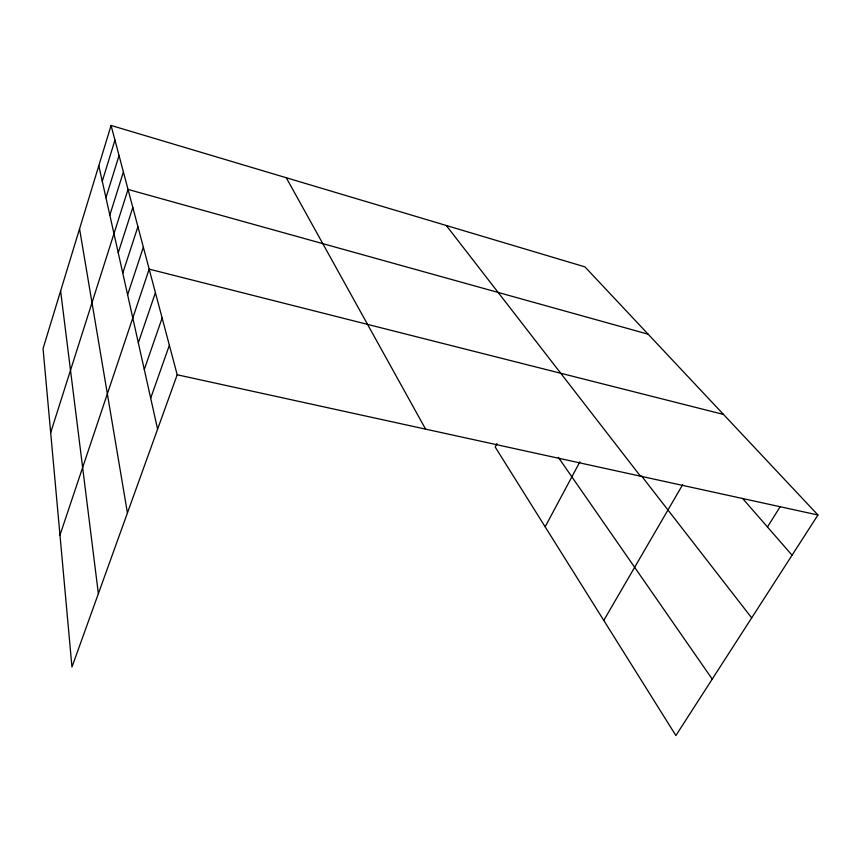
<?xml version="1.0" encoding="UTF-8"?>
<svg xmlns="http://www.w3.org/2000/svg" width="861" height="861" viewBox="0 0 861 861"><rect width="100%" height="100%" fill="white"/><g stroke="black" fill="none" stroke-linecap="round" stroke-linejoin="round"><path stroke-width="1.29" d="M111.069 125.458L43.05 348.587L71.947 667.038L177.194 374.772L111.069 125.458L584.899 266.856L817.95 515.007L675.885 735.542L495.215 447.074L496.948 443.576M102.265 181.251L114.943 140.074M105.935 197.707L119.044 155.54M109.831 215.142L123.403 171.963M50.681 432.642L128.031 189.431L648.139 334.197M118.226 252.779L132.82 207.458M122.768 273.12L137.911 226.68M127.611 294.817L143.356 247.193M59.979 535.079L149.179 269.138L723.509 414.442M138.33 342.829L155.421 292.675M144.282 369.487L162.126 317.989M150.686 398.191L169.369 345.272M545.153 526.803L579.894 461.83M603.776 620.404L682.698 484.646M767.463 526.986L780.174 506.698M177.194 374.772L817.95 515.007M742.569 498.411L792.055 555.205M641.574 475.993L751.675 617.875M446.289 225.496L640.444 476.155M558.337 457.352L712.23 679.114M286.272 177.743L425.603 429.133M98.8 165.721L157.606 429.176M79.556 228.843L127.428 512.973M60.614 290.964L98.369 593.67"/></g></svg>
